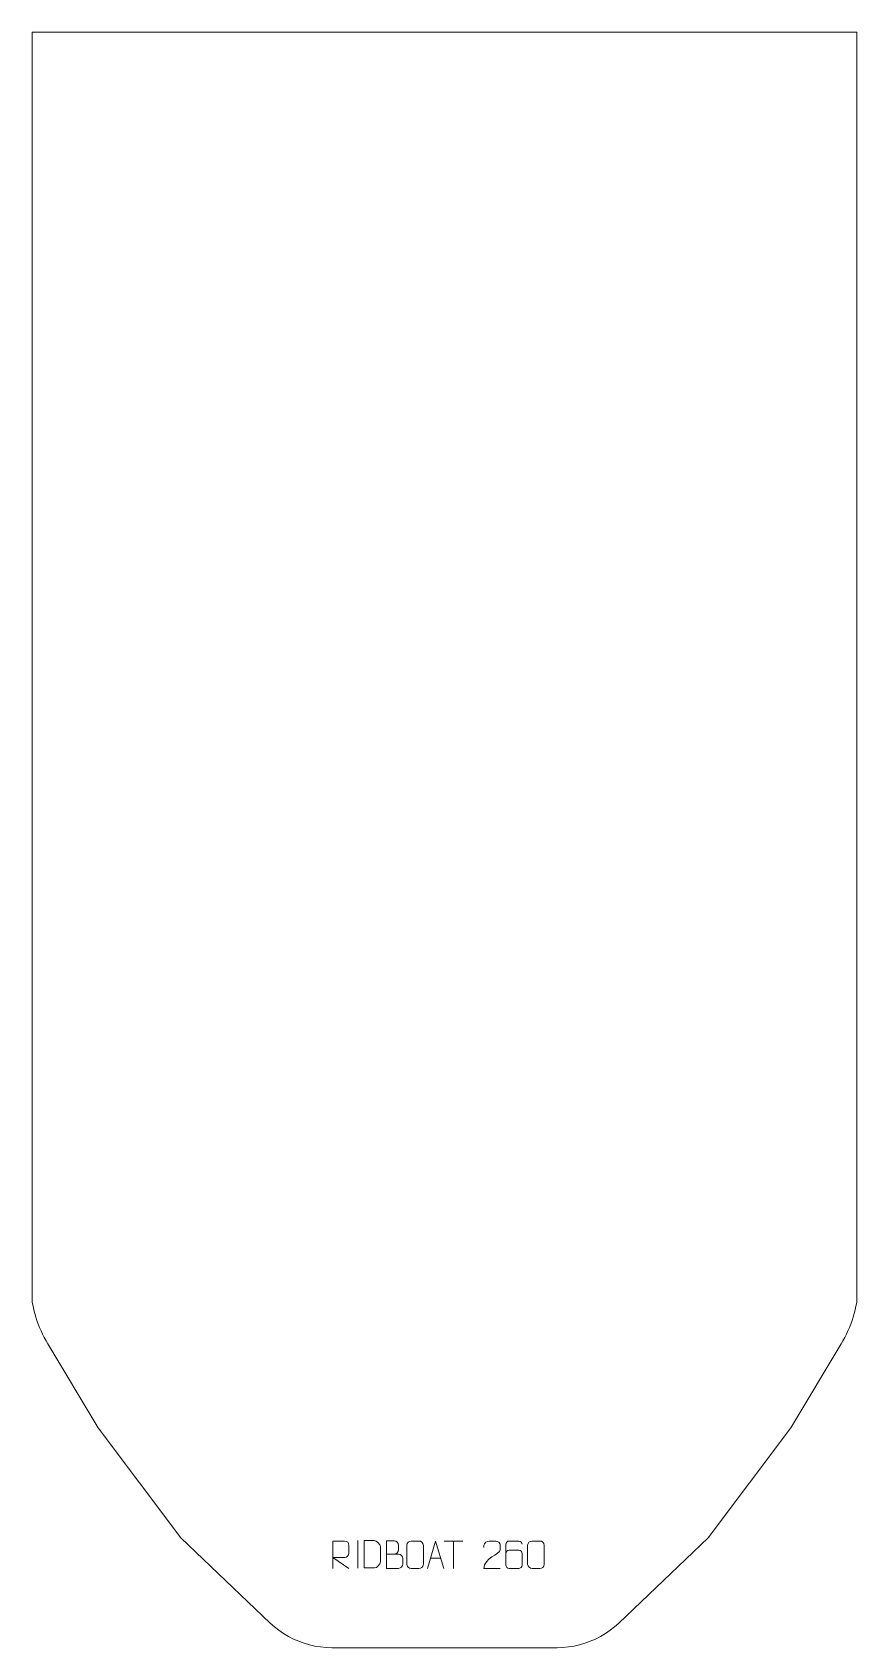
# Model space of a CAD drawing. Header units: millimetres. Extents: x -375 to 375, y -1050 to 420.
import ezdxf

# ---------------------------------------------------------------- set-up
doc = ezdxf.new("R2010")
doc.units = ezdxf.units.MM
doc.header["$MEASUREMENT"] = 0
doc.layers.add('layer 1', color=7, linetype='Continuous')

msp = doc.modelspace()

# ---------------------------------------------------------------- linework, layer by layer
at = {"layer": 'layer 1', "color": 242, "lineweight": 9}
msp.add_open_spline([(314.9998, -849.999), (314.9998, -849.999), (239.9998, -949.9992), (239.9998, -949.9992), (239.9998, -949.9992), (239.9998, -949.9992), (158.584, -1027.5378), (158.584, -1027.5378), (158.584, -1027.5378), (158.584, -1027.5378), (154.7354, -1030.9776), (154.7354, -1030.9776), (154.7354, -1030.9776), (154.7354, -1030.9776), (150.6752, -1034.1672), (150.6752, -1034.1672), (150.6752, -1034.1672), (150.6752, -1034.1672), (146.4209, -1037.0925), (146.4209, -1037.0925), (146.4209, -1037.0925), (146.4209, -1037.0925), (141.9902, -1039.7431), (141.9902, -1039.7431), (141.9902, -1039.7431), (141.9902, -1039.7431), (137.4008, -1042.1074), (137.4008, -1042.1074), (137.4008, -1042.1074), (137.4008, -1042.1074), (132.6701, -1044.175), (132.6701, -1044.175), (132.6701, -1044.175), (132.6701, -1044.175), (127.8186, -1045.9404), (127.8186, -1045.9404), (127.8186, -1045.9404), (127.8186, -1045.9404), (122.8648, -1047.3931), (122.8648, -1047.3931), (122.8648, -1047.3931), (122.8648, -1047.3931), (117.8286, -1048.5299), (117.8286, -1048.5299), (117.8286, -1048.5299), (117.8286, -1048.5299), (112.7299, -1049.3454), (112.7299, -1049.3454), (112.7299, -1049.3454), (112.7299, -1049.3454), (107.5904, -1049.8356), (107.5904, -1049.8356), (107.5904, -1049.8356), (107.5904, -1049.8356), (102.4306, -1049.9994), (102.4306, -1049.9994), (102.4306, -1049.9994), (102.4306, -1049.9994), (-102.4306, -1049.9994), (-102.4306, -1049.9994), (-102.4306, -1049.9994), (-102.4306, -1049.9994), (-107.5905, -1049.8356), (-107.5905, -1049.8356), (-107.5905, -1049.8356), (-107.5905, -1049.8356), (-112.73, -1049.3454), (-112.73, -1049.3454), (-112.73, -1049.3454), (-112.73, -1049.3454), (-117.8286, -1048.5299), (-117.8286, -1048.5299), (-117.8286, -1048.5299), (-117.8286, -1048.5299), (-122.8648, -1047.3931), (-122.8648, -1047.3931), (-122.8648, -1047.3931), (-122.8648, -1047.3931), (-127.8186, -1045.9404), (-127.8186, -1045.9404), (-127.8186, -1045.9404), (-127.8186, -1045.9404), (-132.671, -1044.175), (-132.671, -1044.175), (-132.671, -1044.175), (-132.671, -1044.175), (-137.4008, -1042.1074), (-137.4008, -1042.1074), (-137.4008, -1042.1074), (-137.4008, -1042.1074), (-141.9911, -1039.7431), (-141.9911, -1039.7431), (-141.9911, -1039.7431), (-141.9911, -1039.7431), (-146.4209, -1037.0925), (-146.4209, -1037.0925), (-146.4209, -1037.0925), (-146.4209, -1037.0925), (-150.6752, -1034.1672), (-150.6752, -1034.1672), (-150.6752, -1034.1672), (-150.6752, -1034.1672), (-154.7354, -1030.9776), (-154.7354, -1030.9776), (-154.7354, -1030.9776), (-154.7354, -1030.9776), (-158.5852, -1027.5378), (-158.5852, -1027.5378), (-158.5852, -1027.5378), (-158.5852, -1027.5378), (-239.9998, -949.9992), (-239.9998, -949.9992), (-239.9998, -949.9992), (-239.9998, -949.9992), (-314.9998, -849.999), (-314.9998, -849.999), (-314.9998, -849.999), (-314.9998, -849.999), (-360.8157, -773.6394), (-360.8157, -773.6394), (-360.8157, -773.6394), (-360.8157, -773.6394), (-362.507, -770.7238), (-362.507, -770.7238), (-362.507, -770.7238), (-362.507, -770.7238), (-364.1087, -767.7572), (-364.1087, -767.7572), (-364.1087, -767.7572), (-364.1087, -767.7572), (-365.6216, -764.7442), (-365.6216, -764.7442), (-365.6216, -764.7442), (-365.6216, -764.7442), (-367.0435, -761.6878), (-367.0435, -761.6878), (-367.0435, -761.6878), (-367.0435, -761.6878), (-368.3725, -758.5892), (-368.3725, -758.5892), (-368.3725, -758.5892), (-368.3725, -758.5892), (-369.6085, -755.4525), (-369.6085, -755.4525), (-369.6085, -755.4525), (-369.6085, -755.4525), (-370.7495, -752.2799), (-370.7495, -752.2799), (-370.7495, -752.2799), (-370.7495, -752.2799), (-371.7944, -749.0746), (-371.7944, -749.0746), (-371.7944, -749.0746), (-371.7944, -749.0746), (-372.7431, -745.8397), (-372.7431, -745.8397), (-372.7431, -745.8397), (-372.7431, -745.8397), (-373.5935, -742.5773), (-373.5935, -742.5773), (-373.5935, -742.5773), (-373.5935, -742.5773), (-374.3467, -739.2915), (-374.3467, -739.2915), (-374.3467, -739.2915), (-374.3467, -739.2915), (-374.9999, -735.9838), (-374.9999, -735.9838), (-374.9999, -735.9838), (-374.9999, -735.9838), (-374.9999, 420.0001), (-374.9999, 420.0001), (-374.9999, 420.0001), (-374.9999, 420.0001), (374.9999, 420.0001), (374.9999, 420.0001), (374.9999, 420.0001), (374.9999, 420.0001), (374.9999, -735.9838), (374.9999, -735.9838), (374.9999, -735.9838), (374.9999, -735.9838), (374.3459, -739.2915), (374.3459, -739.2915), (374.3459, -739.2915), (374.3459, -739.2915), (373.5936, -742.5773), (373.5936, -742.5773), (373.5936, -742.5773), (373.5936, -742.5773), (372.7431, -745.8397), (372.7431, -745.8397), (372.7431, -745.8397), (372.7431, -745.8397), (371.7944, -749.0746), (371.7944, -749.0746), (371.7944, -749.0746), (371.7944, -749.0746), (370.7495, -752.2799), (370.7495, -752.2799), (370.7495, -752.2799), (370.7495, -752.2799), (369.6085, -755.4525), (369.6085, -755.4525), (369.6085, -755.4525), (369.6085, -755.4525), (368.3726, -758.5892), (368.3726, -758.5892), (368.3726, -758.5892), (368.3726, -758.5892), (367.0435, -761.6878), (367.0435, -761.6878), (367.0435, -761.6878), (367.0435, -761.6878), (365.6216, -764.7442), (365.6216, -764.7442), (365.6216, -764.7442), (365.6216, -764.7442), (364.1087, -767.7572), (364.1087, -767.7572), (364.1087, -767.7572), (364.1087, -767.7572), (362.5059, -770.7238), (362.5059, -770.7238), (362.5059, -770.7238), (362.5059, -770.7238), (360.8157, -773.6394), (360.8157, -773.6394), (360.8157, -773.6394), (360.8157, -773.6394), (314.9998, -849.999), (314.9998, -849.999)], degree=3, knots=[0, 0, 0, 0, 0.016949153, 0.016949153, 0.016949153, 0.016949153, 0.033898305, 0.033898305, 0.033898305, 0.033898305, 0.050847458, 0.050847458, 0.050847458, 0.050847458, 0.06779661, 0.06779661, 0.06779661, 0.06779661, 0.084745763, 0.084745763, 0.084745763, 0.084745763, 0.101694915, 0.101694915, 0.101694915, 0.101694915, 0.118644068, 0.118644068, 0.118644068, 0.118644068, 0.13559322, 0.13559322, 0.13559322, 0.13559322, 0.152542373, 0.152542373, 0.152542373, 0.152542373, 0.169491525, 0.169491525, 0.169491525, 0.169491525, 0.186440678, 0.186440678, 0.186440678, 0.186440678, 0.203389831, 0.203389831, 0.203389831, 0.203389831, 0.220338983, 0.220338983, 0.220338983, 0.220338983, 0.237288136, 0.237288136, 0.237288136, 0.237288136, 0.254237288, 0.254237288, 0.254237288, 0.254237288, 0.271186441, 0.271186441, 0.271186441, 0.271186441, 0.288135593, 0.288135593, 0.288135593, 0.288135593, 0.305084746, 0.305084746, 0.305084746, 0.305084746, 0.322033898, 0.322033898, 0.322033898, 0.322033898, 0.338983051, 0.338983051, 0.338983051, 0.338983051, 0.355932203, 0.355932203, 0.355932203, 0.355932203, 0.372881356, 0.372881356, 0.372881356, 0.372881356, 0.389830508, 0.389830508, 0.389830508, 0.389830508, 0.406779661, 0.406779661, 0.406779661, 0.406779661, 0.423728814, 0.423728814, 0.423728814, 0.423728814, 0.440677966, 0.440677966, 0.440677966, 0.440677966, 0.457627119, 0.457627119, 0.457627119, 0.457627119, 0.474576271, 0.474576271, 0.474576271, 0.474576271, 0.491525424, 0.491525424, 0.491525424, 0.491525424, 0.508474576, 0.508474576, 0.508474576, 0.508474576, 0.525423729, 0.525423729, 0.525423729, 0.525423729, 0.542372881, 0.542372881, 0.542372881, 0.542372881, 0.559322034, 0.559322034, 0.559322034, 0.559322034, 0.576271186, 0.576271186, 0.576271186, 0.576271186, 0.593220339, 0.593220339, 0.593220339, 0.593220339, 0.610169492, 0.610169492, 0.610169492, 0.610169492, 0.627118644, 0.627118644, 0.627118644, 0.627118644, 0.644067797, 0.644067797, 0.644067797, 0.644067797, 0.661016949, 0.661016949, 0.661016949, 0.661016949, 0.677966102, 0.677966102, 0.677966102, 0.677966102, 0.694915254, 0.694915254, 0.694915254, 0.694915254, 0.711864407, 0.711864407, 0.711864407, 0.711864407, 0.728813559, 0.728813559, 0.728813559, 0.728813559, 0.745762712, 0.745762712, 0.745762712, 0.745762712, 0.762711864, 0.762711864, 0.762711864, 0.762711864, 0.779661017, 0.779661017, 0.779661017, 0.779661017, 0.796610169, 0.796610169, 0.796610169, 0.796610169, 0.813559322, 0.813559322, 0.813559322, 0.813559322, 0.830508475, 0.830508475, 0.830508475, 0.830508475, 0.847457627, 0.847457627, 0.847457627, 0.847457627, 0.86440678, 0.86440678, 0.86440678, 0.86440678, 0.881355932, 0.881355932, 0.881355932, 0.881355932, 0.898305085, 0.898305085, 0.898305085, 0.898305085, 0.915254237, 0.915254237, 0.915254237, 0.915254237, 0.93220339, 0.93220339, 0.93220339, 0.93220339, 0.949152542, 0.949152542, 0.949152542, 0.949152542, 0.966101695, 0.966101695, 0.966101695, 0.966101695, 1, 1, 1, 1], dxfattribs=at)
at = {"layer": 'layer 1', "color": 250, "lineweight": 9}
for points, knots in [([(-101.6413, -977.9307), (-101.6413, -977.9307), (-101.6413, -952.9772), (-101.6413, -952.9772), (-101.6413, -952.9772), (-98.0465, -952.9772), (-94.451, -952.9772), (-90.8558, -952.9772), (-90.8558, -952.9772), (-88.5305, -953.0149), (-86.9732, -954.5049), (-86.9773, -956.8713), (-86.9773, -956.8713), (-86.9777, -958.9068), (-86.9777, -961.9662), (-86.9773, -964.0022), (-86.9773, -964.0022), (-86.9838, -965.8777), (-88.7961, -967.8195), (-90.8056, -967.8386), (-90.8056, -967.8386), (-90.8056, -967.8386), (-101.6413, -967.8386), (-101.6413, -967.8386), (-101.6413, -967.8386), (-101.6413, -967.8386), (-86.9866, -977.9307), (-86.9866, -977.9307)], [0, 0, 0, 0, 0.125, 0.125, 0.125, 0.125, 0.25, 0.25, 0.25, 0.25, 0.375, 0.375, 0.375, 0.375, 0.5, 0.5, 0.5, 0.5, 0.625, 0.625, 0.625, 0.625, 0.75, 0.75, 0.75, 0.75, 1, 1, 1, 1]), ([(-73.157, -977.4463), (-70.8252, -977.4459), (-65.875, -977.4699), (-63.5435, -977.4702), (-63.5435, -977.4702), (-61.6185, -977.5756), (-58.2999, -974.034), (-58.3111, -972.0167), (-58.3111, -972.0167), (-58.3115, -966.2466), (-58.3115, -964.0769), (-58.3111, -958.3076), (-58.3111, -958.3076), (-58.3154, -956.1695), (-61.6899, -952.5094), (-63.8423, -952.5229), (-63.8423, -952.5229), (-66.168, -952.5229), (-70.8923, -952.5229), (-73.2184, -952.5229), (-73.2184, -952.5229), (-73.218, -958.2698), (-73.1567, -971.699), (-73.157, -977.4463)], [0, 0, 0, 0, 0.142857143, 0.142857143, 0.142857143, 0.142857143, 0.285714286, 0.285714286, 0.285714286, 0.285714286, 0.428571429, 0.428571429, 0.428571429, 0.428571429, 0.571428571, 0.571428571, 0.571428571, 0.571428571, 0.714285714, 0.714285714, 0.714285714, 0.714285714, 1, 1, 1, 1]), ([(-52.7883, -964.8376), (-49.1497, -964.8372), (-45.5626, -964.8372), (-41.9232, -964.8376), (-41.9232, -964.8376), (-39.9478, -964.8549), (-38.0242, -966.591), (-38.0242, -968.6406), (-38.0242, -968.6406), (-38.0246, -969.7692), (-38.0246, -972.8186), (-38.0242, -973.9475), (-38.0242, -973.9475), (-38.0066, -975.8054), (-39.5487, -977.8193), (-41.8702, -977.8024), (-41.8702, -977.8024), (-45.51, -977.802), (-49.1494, -977.802), (-52.7883, -977.8024), (-52.7883, -977.8024), (-52.7883, -969.4841), (-52.7883, -961.1663), (-52.7883, -952.8488), (-52.7883, -952.8488), (-50.4146, -952.8488), (-48.0405, -952.8488), (-45.6663, -952.8488), (-45.6663, -952.8488), (-43.9855, -952.8312), (-41.8887, -954.7417), (-41.871, -956.7041), (-41.871, -956.7041), (-41.8714, -958.7702), (-41.8714, -958.9162), (-41.871, -960.9827), (-41.871, -960.9827), (-41.8537, -963.0488), (-43.7082, -964.8549), (-45.7182, -964.8376)], [0, 0, 0, 0, 0.090909091, 0.090909091, 0.090909091, 0.090909091, 0.181818182, 0.181818182, 0.181818182, 0.181818182, 0.272727273, 0.272727273, 0.272727273, 0.272727273, 0.363636364, 0.363636364, 0.363636364, 0.363636364, 0.454545455, 0.454545455, 0.454545455, 0.454545455, 0.545454545, 0.545454545, 0.545454545, 0.545454545, 0.636363636, 0.636363636, 0.636363636, 0.636363636, 0.727272727, 0.727272727, 0.727272727, 0.727272727, 0.818181818, 0.818181818, 0.818181818, 0.818181818, 1, 1, 1, 1]), ([(-30.3755, -952.9573), (-28.0094, -952.9573), (-25.6429, -952.9573), (-23.2764, -952.9573), (-23.2764, -952.9573), (-21.2959, -952.9217), (-19.2699, -954.416), (-19.2428, -956.8581), (-19.2428, -956.8581), (-19.2432, -962.6155), (-19.2432, -968.3733), (-19.2428, -974.1315), (-19.2428, -974.1315), (-19.3849, -976.4591), (-21.0913, -977.9414), (-23.2764, -977.9522), (-23.2764, -977.9522), (-25.6488, -977.9518), (-28.0212, -977.9518), (-30.3932, -977.9522), (-30.3932, -977.9522), (-32.3517, -978.0578), (-34.3581, -976.1699), (-34.3467, -974.1489), (-34.3467, -974.1489), (-34.3463, -968.3683), (-34.3463, -962.588), (-34.3467, -956.8082), (-34.3467, -956.8082), (-34.3424, -954.6662), (-32.5653, -952.9437), (-30.3755, -952.9573)], [0, 0, 0, 0, 0.111111111, 0.111111111, 0.111111111, 0.111111111, 0.222222222, 0.222222222, 0.222222222, 0.222222222, 0.333333333, 0.333333333, 0.333333333, 0.333333333, 0.444444444, 0.444444444, 0.444444444, 0.444444444, 0.555555556, 0.555555556, 0.555555556, 0.555555556, 0.666666667, 0.666666667, 0.666666667, 0.666666667, 0.777777778, 0.777777778, 0.777777778, 0.777777778, 1, 1, 1, 1]), ([(-15.5601, -977.9088), (-15.5601, -977.9088), (-8.1891, -952.9553), (-8.1891, -952.9553), (-8.1891, -952.9553), (-8.1891, -952.9553), (-0.6192, -977.9088), (-0.6192, -977.9088)], [0, 0, 0, 0, 0.333333333, 0.333333333, 0.333333333, 0.333333333, 1, 1, 1, 1]), ([(50.5766, -977.9437), (45.6622, -977.9434), (40.7478, -977.9434), (35.8337, -977.9437), (35.8337, -977.9437), (35.8337, -968.0114), (50.4847, -965.3702), (50.5766, -961.0599), (50.5766, -961.0599), (50.5763, -959.6358), (50.5763, -958.2121), (50.5766, -956.7888), (50.5766, -956.7888), (50.5597, -954.7117), (48.4369, -952.9869), (46.7659, -952.9696), (46.7659, -952.9696), (44.6927, -952.97), (42.6198, -952.97), (40.5474, -952.9696), (40.5474, -952.9696), (38.7253, -952.9531), (35.9006, -954.7452), (35.8337, -956.8388), (35.8337, -956.8388), (35.8337, -956.8388), (35.8337, -958.8936), (35.8337, -958.8936)], [0, 0, 0, 0, 0.125, 0.125, 0.125, 0.125, 0.25, 0.25, 0.25, 0.25, 0.375, 0.375, 0.375, 0.375, 0.5, 0.5, 0.5, 0.5, 0.625, 0.625, 0.625, 0.625, 0.75, 0.75, 0.75, 0.75, 1, 1, 1, 1]), ([(70.6351, -955.9159), (70.611, -954.5764), (69.2548, -952.9232), (67.6829, -952.9575), (67.6829, -952.9575), (64.6981, -952.9578), (61.7129, -952.9578), (58.7275, -952.9575), (58.7275, -952.9575), (57.5084, -952.9426), (55.7802, -954.3802), (55.7752, -955.9159), (55.7752, -955.9159), (55.7755, -962.2764), (55.7755, -968.6372), (55.7752, -974.9979), (55.7752, -974.9979), (55.7799, -976.1608), (57.5084, -977.9319), (58.7275, -977.9563), (58.7275, -977.9563), (61.7129, -977.956), (64.6981, -977.956), (67.6829, -977.9563), (67.6829, -977.9563), (68.961, -977.9125), (70.6307, -976.298), (70.6351, -974.9979), (70.6351, -974.9979), (70.6351, -971.4146), (70.6351, -967.8315), (70.6351, -964.2488), (70.6351, -964.2488), (70.5966, -962.7706), (69.0139, -961.3377), (67.6829, -961.3397), (67.6829, -961.3397), (64.6981, -961.3394), (61.7129, -961.3394), (58.7275, -961.3397), (58.7275, -961.3397), (57.398, -961.3347), (55.755, -962.842), (55.7967, -964.2705)], [0, 0, 0, 0, 0.083333333, 0.083333333, 0.083333333, 0.083333333, 0.166666667, 0.166666667, 0.166666667, 0.166666667, 0.25, 0.25, 0.25, 0.25, 0.333333333, 0.333333333, 0.333333333, 0.333333333, 0.416666667, 0.416666667, 0.416666667, 0.416666667, 0.5, 0.5, 0.5, 0.5, 0.583333333, 0.583333333, 0.583333333, 0.583333333, 0.666666667, 0.666666667, 0.666666667, 0.666666667, 0.75, 0.75, 0.75, 0.75, 0.833333333, 0.833333333, 0.833333333, 0.833333333, 1, 1, 1, 1]), ([(79.6245, -952.9573), (81.9906, -952.9573), (84.3571, -952.9573), (86.7236, -952.9573), (86.7236, -952.9573), (88.7041, -952.9217), (90.7301, -954.416), (90.7572, -956.8581), (90.7572, -956.8581), (90.7568, -962.6155), (90.7568, -968.3733), (90.7572, -974.1315), (90.7572, -974.1315), (90.6151, -976.4591), (88.9087, -977.9414), (86.7236, -977.9522), (86.7236, -977.9522), (84.3512, -977.9518), (81.9788, -977.9518), (79.6068, -977.9522), (79.6068, -977.9522), (77.6483, -978.0578), (75.6419, -976.1699), (75.6533, -974.1489), (75.6533, -974.1489), (75.6537, -968.3683), (75.6537, -962.588), (75.6533, -956.8082), (75.6533, -956.8082), (75.6576, -954.6662), (77.4347, -952.9437), (79.6245, -952.9573)], [0, 0, 0, 0, 0.111111111, 0.111111111, 0.111111111, 0.111111111, 0.222222222, 0.222222222, 0.222222222, 0.222222222, 0.333333333, 0.333333333, 0.333333333, 0.333333333, 0.444444444, 0.444444444, 0.444444444, 0.444444444, 0.555555556, 0.555555556, 0.555555556, 0.555555556, 0.666666667, 0.666666667, 0.666666667, 0.666666667, 0.777777778, 0.777777778, 0.777777778, 0.777777778, 1, 1, 1, 1])]:
    msp.add_open_spline(points, degree=3, knots=knots, dxfattribs=at)
for points in [[(-78.9773, -952.5151), (-78.9773, -952.5151), (-78.9773, -977.4892), (-78.9773, -977.4892)], [(-0.3682, -952.9788), (-0.3682, -952.9788), (16.619, -952.9788), (16.619, -952.9788)], [(8.1256, -977.9088), (8.1256, -977.9088), (8.1256, -952.9553), (8.1256, -952.9553)], [(-12.8375, -968.6594), (-12.8375, -968.6594), (-3.3418, -968.6594), (-3.3418, -968.6594)]]:
    msp.add_open_spline(points, degree=3, dxfattribs=at)

doc.saveas('drawing.dxf')
